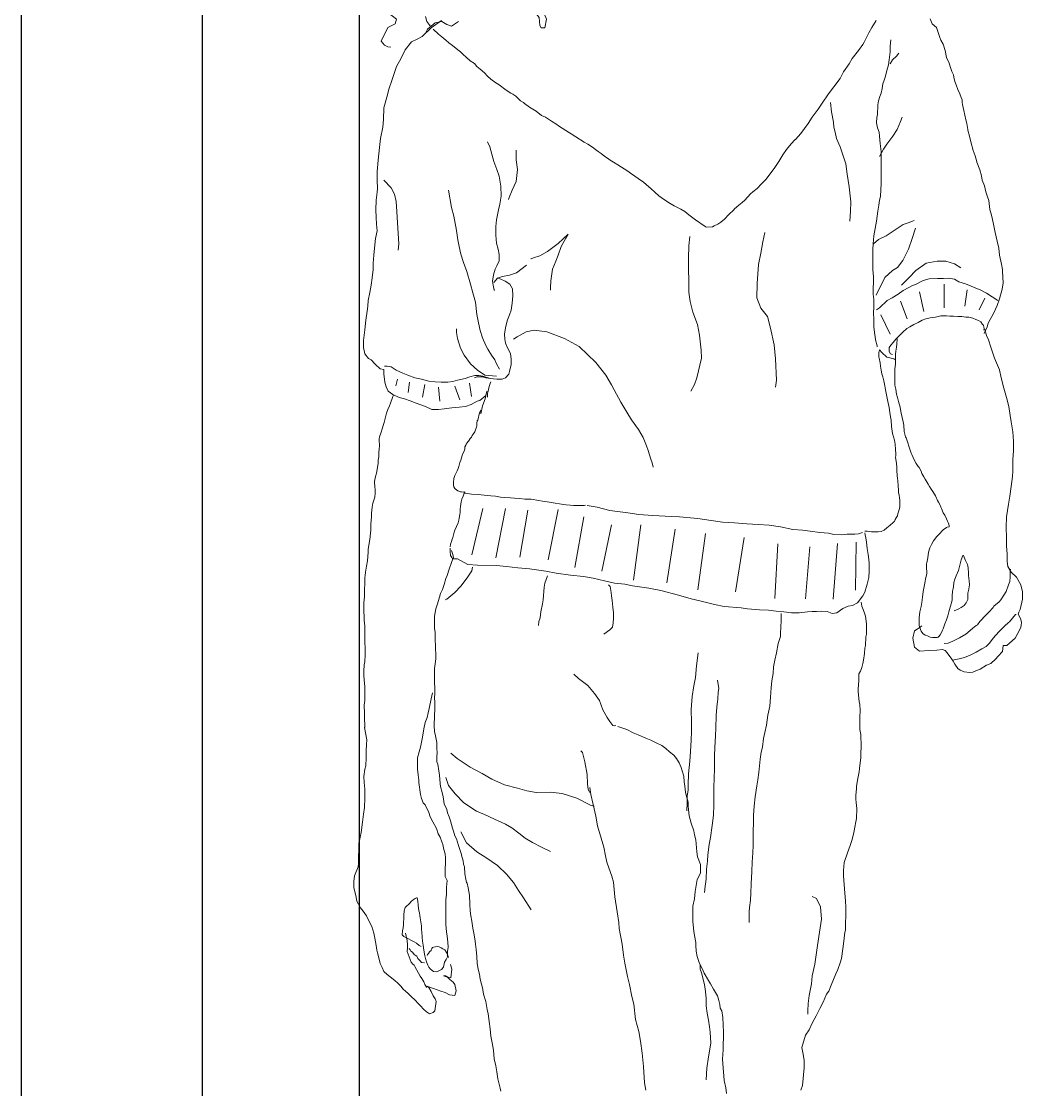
# Model space of a CAD drawing. Header units: centimetres. Extents: x 77721 to 213373, y -51694 to -17847.
# Drawn here: x 110540 to 110617.3, y -18793.9 to -18711.4 of the extents above; entities that cross this region are included whole.
import ezdxf

# ---------------------------------------------------------------- set-up
doc = ezdxf.new("R2010")
doc.units = ezdxf.units.CM
doc.header["$LTSCALE"] = 5
doc.header["$MEASUREMENT"] = 0
doc.layers.add('A-FURN', color=25, linetype='Continuous', lineweight=15, true_color=0xa46651)
doc.layers.add('KOTI', color=4, linetype='Continuous')

# ---------------------------------------------------------------- blocks, each defined once
blk = doc.blocks.new('PEOPLE11')
at = {"linetype": 'Continuous'}
for points in [[(-0.12237, 0.80807), (-0.12268, 0.80797), (-0.12404, 0.80964), (-0.12467, 0.81183)], [(-0.12456, 0.80452), (-0.12373, 0.8063), (-0.12038, 0.80912), (-0.11746, 0.80964), (-0.11516, 0.80828), (-0.11307, 0.80755), (-0.11004, 0.80974)], [(0.09792, 0.81089), (0.09886, 0.8087), (0.10074, 0.80703), (0.10168, 0.80431), (0.1023, 0.80264), (0.10272, 0.80149), (0.10376, 0.79961), (0.1046, 0.7969), (0.10523, 0.79376), (0.10638, 0.79125), (0.107, 0.78937), (0.10753, 0.7876), (0.10826, 0.78614), (0.10847, 0.7852), (0.10888, 0.78321), (0.10951, 0.78175), (0.11014, 0.77966), (0.11108, 0.77778), (0.1117, 0.77621), (0.11202, 0.77507), (0.11212, 0.77392), (0.11223, 0.77308), (0.11285, 0.77037), (0.11327, 0.76838), (0.11369, 0.76629), (0.11411, 0.76472), (0.11452, 0.76211), (0.11463, 0.7618), (0.11525, 0.75908), (0.11588, 0.75668), (0.11693, 0.75282), (0.11776, 0.75042), (0.11839, 0.74843), (0.1186, 0.7477), (0.11985, 0.74425), (0.12058, 0.74164), (0.12089, 0.73976), (0.12194, 0.73715), (0.12246, 0.73464), (0.1233, 0.73235), (0.12382, 0.73078), (0.12434, 0.72681), (0.12497, 0.7243), (0.12539, 0.72232), (0.12601, 0.7196), (0.12664, 0.71668), (0.12758, 0.71281), (0.12821, 0.70978), (0.12862, 0.70665), (0.12946, 0.70268), (0.12988, 0.70028), (0.12988, 0.69944), (0.13019, 0.69453), (0.12977, 0.69161), (0.12852, 0.68743), (0.12747, 0.6844), (0.12601, 0.68117), (0.12361, 0.67667), (0.12309, 0.67511), (0.12173, 0.67218)], [(-0.10023, 0.63667), (-0.09949, 0.64022), (-0.09835, 0.64335), (-0.09761, 0.6467), (-0.09803, 0.64482), (-0.10064, 0.64262), (-0.10179, 0.64231), (-0.10451, 0.64085), (-0.10691, 0.63991), (-0.10973, 0.63959), (-0.11297, 0.63939), (-0.11631, 0.63897), (-0.11882, 0.63865), (-0.12185, 0.63865), (-0.12467, 0.63991), (-0.12874, 0.64137), (-0.13135, 0.64241), (-0.13386, 0.64325), (-0.13616, 0.64388), (-0.13898, 0.64523), (-0.14106, 0.6467), (-0.142, 0.64858), (-0.14253, 0.65067), (-0.14305, 0.65432), (-0.14305, 0.6562), (-0.14462, 0.65662), (-0.14681, 0.6586), (-0.14859, 0.66048), (-0.14973, 0.66111), (-0.15141, 0.6631), (-0.15193, 0.66592), (-0.15193, 0.66905), (-0.15141, 0.67375), (-0.15088, 0.67793), (-0.15036, 0.682), (-0.15005, 0.68419), (-0.14984, 0.6867), (-0.14921, 0.69015), (-0.14859, 0.69339), (-0.14817, 0.69673), (-0.14775, 0.70038), (-0.14775, 0.7032), (-0.14744, 0.70665), (-0.14691, 0.71114), (-0.1466, 0.71396), (-0.14597, 0.71741), (-0.14629, 0.72033), (-0.14639, 0.72326), (-0.1465, 0.72671), (-0.14639, 0.73088), (-0.14597, 0.73443), (-0.14577, 0.736), (-0.14587, 0.73966), (-0.14587, 0.74352), (-0.14556, 0.74854), (-0.14493, 0.75418), (-0.14441, 0.75804), (-0.14336, 0.76305), (-0.14315, 0.7664), (-0.14294, 0.77162), (-0.14138, 0.77736), (-0.14075, 0.77987), (-0.1395, 0.78373), (-0.13741, 0.78979), (-0.13532, 0.79355), (-0.13354, 0.79721), (-0.13072, 0.80066), (-0.12822, 0.80191), (-0.12613, 0.80306), (-0.12206, 0.80682), (-0.11756, 0.81006)], [(-0.062, 0.83042), (-0.06064, 0.82896), (-0.06001, 0.82604), (-0.06033, 0.82374), (-0.06189, 0.82175), (-0.06523, 0.82019), (-0.06649, 0.81935), (-0.06691, 0.81779), (-0.06691, 0.81528), (-0.06743, 0.8134), (-0.06889, 0.81361), (-0.07035, 0.81591), (-0.07234, 0.81799), (-0.07495, 0.81758), (-0.07672, 0.81716), (-0.0784, 0.81538), (-0.07683, 0.81434), (-0.07443, 0.81141), (-0.07422, 0.80797), (-0.07359, 0.80682), (-0.07202, 0.80692), (-0.07129, 0.81068), (-0.07296, 0.81497), (-0.07411, 0.8158)], [(-0.13636, 0.82771), (-0.14012, 0.81998), (-0.1419, 0.81799), (-0.14117, 0.81361), (-0.13741, 0.81068), (-0.13804, 0.80859), (-0.14127, 0.80703), (-0.1442, 0.80107), (-0.14274, 0.79919), (-0.14127, 0.79857), (-0.13992, 0.79836)], [(-0.12122, 0.8063), (-0.11882, 0.8041), (-0.11735, 0.80285), (-0.11558, 0.80139), (-0.11433, 0.80024), (-0.11276, 0.79909), (-0.10963, 0.79658), (-0.10931, 0.79648), (-0.10806, 0.79512), (-0.1067, 0.79397), (-0.10493, 0.7924), (-0.10305, 0.79115), (-0.1019, 0.7899), (-0.10054, 0.78864), (-0.09866, 0.78697), (-0.0972, 0.78561), (-0.09573, 0.78426), (-0.09354, 0.78269), (-0.09218, 0.78175), (-0.08905, 0.77945), (-0.08696, 0.77809), (-0.08612, 0.77768), (-0.08477, 0.77674), (-0.0833, 0.77527), (-0.08268, 0.77465), (-0.08142, 0.77392), (-0.08101, 0.7735), (-0.07881, 0.77193), (-0.07578, 0.77016), (-0.07338, 0.76828), (-0.07171, 0.76744), (-0.0691, 0.76577), (-0.06711, 0.76452), (-0.06555, 0.76337), (-0.0644, 0.76264), (-0.06116, 0.76065), (-0.06033, 0.76013), (-0.05834, 0.75888), (-0.05458, 0.75647), (-0.05301, 0.75564), (-0.05092, 0.75428), (-0.04967, 0.75324), (-0.04852, 0.7523), (-0.04716, 0.75146), (-0.04549, 0.7501), (-0.04434, 0.74937), (-0.0432, 0.74854), (-0.04163, 0.7476), (-0.03985, 0.74655), (-0.03536, 0.74363), (-0.03421, 0.74279), (-0.03233, 0.74154), (-0.03077, 0.74039), (-0.02847, 0.73882), (-0.02732, 0.73778), (-0.02513, 0.7359), (-0.02345, 0.73443), (-0.02168, 0.73287), (-0.01959, 0.7313), (-0.01667, 0.72942), (-0.01489, 0.72838), (-0.01197, 0.72691), (-0.01029, 0.72587), (-0.00852, 0.72451), (-0.00549, 0.72221), (-0.00131, 0.71929), (-0.00079, 0.71898), (0.00203, 0.71918), (0.00276, 0.7196), (0.00433, 0.72033), (0.00569, 0.72127), (0.00725, 0.72253), (0.00913, 0.72462), (0.01133, 0.72671), (0.01174, 0.72712), (0.01362, 0.72869), (0.01509, 0.72984), (0.01624, 0.73088), (0.01874, 0.7337), (0.01979, 0.73464), (0.02167, 0.736), (0.02355, 0.73809), (0.02543, 0.73997), (0.02741, 0.74258), (0.0295, 0.7453), (0.03128, 0.74801), (0.03305, 0.75094), (0.03462, 0.75324), (0.03671, 0.75574), (0.03848, 0.75762), (0.03859, 0.75762), (0.04089, 0.76023), (0.04412, 0.76472), (0.046, 0.76744), (0.04862, 0.77099), (0.05029, 0.77371), (0.05311, 0.77778), (0.05551, 0.78091), (0.05822, 0.78457), (0.05979, 0.78749), (0.06219, 0.79105), (0.06355, 0.79334), (0.06637, 0.7969), (0.06825, 0.79951), (0.06888, 0.80055), (0.07097, 0.80473), (0.07222, 0.80703), (0.0741, 0.81016)], [(0.07462, 0.66623), (0.07462, 0.66665), (0.07389, 0.66936), (0.07368, 0.67072), (0.07347, 0.6726), (0.07316, 0.67511), (0.07306, 0.67657), (0.07306, 0.67835), (0.07295, 0.68127), (0.07316, 0.68378), (0.07306, 0.68712), (0.07285, 0.68952), (0.07285, 0.69203), (0.07295, 0.69474), (0.07295, 0.69704), (0.07274, 0.70028), (0.07264, 0.70268), (0.07264, 0.70623), (0.07264, 0.70916), (0.07285, 0.71166), (0.07316, 0.71511), (0.07368, 0.71835), (0.07431, 0.72159), (0.07494, 0.72608), (0.07535, 0.72869), (0.07567, 0.73088), (0.07609, 0.73255), (0.07619, 0.73558), (0.07629, 0.73809), (0.0764, 0.74237), (0.0764, 0.74551), (0.0764, 0.7476), (0.0764, 0.7524), (0.07619, 0.75355), (0.07598, 0.75595), (0.07567, 0.75908), (0.07546, 0.76086), (0.07473, 0.76274), (0.07431, 0.76504), (0.07452, 0.76744), (0.07473, 0.76859), (0.07494, 0.77287), (0.07525, 0.77465), (0.07577, 0.77663), (0.07629, 0.77809), (0.07682, 0.78018), (0.07713, 0.78217), (0.07765, 0.78384), (0.07828, 0.78561), (0.07891, 0.78812), (0.07953, 0.79052), (0.07995, 0.79272), (0.08026, 0.79627), (0.08037, 0.79878), (0.08068, 0.8016)], [(0.08037, 0.79105), (0.08141, 0.79272), (0.08308, 0.79439), (0.08413, 0.79564)], [(0.05405, 0.77392), (0.05446, 0.76984), (0.0553, 0.76535), (0.05551, 0.76316), (0.05603, 0.76086), (0.05666, 0.75804), (0.05833, 0.75438), (0.05958, 0.75052), (0.06073, 0.74686), (0.06136, 0.74237), (0.06219, 0.73684), (0.06293, 0.73015), (0.06282, 0.72608), (0.06261, 0.72169)], [(0.07556, 0.75021), (0.07734, 0.75344), (0.0788, 0.75564), (0.08152, 0.75908), (0.0834, 0.76211), (0.08486, 0.76556), (0.08559, 0.76744)], [(-0.09396, 0.69119), (-0.09427, 0.6913), (-0.09479, 0.69349), (-0.095, 0.69516), (-0.09469, 0.69798), (-0.09385, 0.70049), (-0.09312, 0.70195), (-0.09218, 0.70414), (-0.09208, 0.70696), (-0.0925, 0.70937), (-0.09323, 0.71198), (-0.09364, 0.71553), (-0.09364, 0.71929), (-0.09333, 0.72221), (-0.09239, 0.72671), (-0.09176, 0.72911), (-0.09124, 0.73266), (-0.09145, 0.73705), (-0.09208, 0.74154), (-0.09312, 0.74446), (-0.09448, 0.74801), (-0.09626, 0.75438), (-0.0973, 0.75658)], [(-0.088, 0.7312), (-0.08769, 0.73203), (-0.08633, 0.73527), (-0.08456, 0.73913), (-0.08404, 0.74446), (-0.08456, 0.74874), (-0.08466, 0.75292)], [(-0.14305, 0.73966), (-0.13971, 0.73631), (-0.13824, 0.73349), (-0.13762, 0.73026), (-0.1373, 0.72587), (-0.13699, 0.72096), (-0.13636, 0.71166), (-0.13668, 0.70884)], [(-0.09197, 0.65641), (-0.09323, 0.65881), (-0.09406, 0.66048), (-0.09552, 0.66257), (-0.09709, 0.66518), (-0.09803, 0.66686), (-0.09949, 0.6702), (-0.10043, 0.67344), (-0.10127, 0.67678), (-0.1019, 0.68054), (-0.10263, 0.68587), (-0.10378, 0.69004), (-0.10472, 0.69391), (-0.10639, 0.69944), (-0.10785, 0.70341), (-0.109, 0.70707), (-0.10973, 0.71052), (-0.11036, 0.71344), (-0.11098, 0.71751), (-0.11213, 0.72378), (-0.11307, 0.72765), (-0.11443, 0.73537)], [(0.07295, 0.71166), (0.07525, 0.71354), (0.07859, 0.71511), (0.08214, 0.71751), (0.08611, 0.72023), (0.0882, 0.72086), (0.09092, 0.7219)], [(-0.07819, 0.70508), (-0.07798, 0.70508), (-0.07693, 0.7055), (-0.07422, 0.70634), (-0.07087, 0.70832), (-0.06607, 0.71187), (-0.06168, 0.71595), (-0.06273, 0.71417), (-0.06471, 0.71052), (-0.06617, 0.70665), (-0.06711, 0.70404), (-0.06858, 0.70049), (-0.06931, 0.69537), (-0.06941, 0.69224), (-0.06941, 0.6913)], [(0.02501, 0.71668), (0.02417, 0.7125), (0.02323, 0.70759), (0.02229, 0.70258), (0.02167, 0.69412), (0.02146, 0.68785), (0.02323, 0.68336), (0.02626, 0.6796), (0.02762, 0.67448), (0.02919, 0.66717), (0.02981, 0.66101), (0.03023, 0.6515), (0.02971, 0.64847)], [(0.0741, 0.689), (0.07797, 0.69683), (0.08131, 0.69997), (0.0835, 0.70122), (0.0859, 0.70435), (0.08841, 0.70937), (0.08998, 0.71407), (0.09154, 0.71856)], [(-0.008, 0.7149), (-0.00841, 0.71083), (-0.00862, 0.70529), (-0.00862, 0.70101), (-0.00852, 0.69474), (-0.00841, 0.69036), (-0.00789, 0.68628), (-0.00664, 0.68158), (-0.00465, 0.67615), (-0.00382, 0.67145), (-0.00309, 0.66477), (-0.00288, 0.66122), (-0.00497, 0.65255), (-0.00601, 0.64962), (-0.00758, 0.6467)], [(-0.09448, 0.69464), (-0.09291, 0.69652), (-0.09062, 0.69725), (-0.08759, 0.69788), (-0.08445, 0.69882), (-0.08007, 0.70226)], [(0.08538, 0.69339), (0.08872, 0.69683), (0.09165, 0.69986), (0.09624, 0.7031), (0.10105, 0.70394), (0.10481, 0.70394), (0.10867, 0.70289), (0.11149, 0.70101)], [(-0.10294, 0.65265), (-0.102, 0.65296), (-0.09949, 0.65296), (-0.09803, 0.65265), (-0.09615, 0.65234), (-0.09458, 0.65213), (-0.09312, 0.65202), (-0.09166, 0.65202), (-0.09082, 0.65202), (-0.08926, 0.65265), (-0.0878, 0.65422), (-0.08759, 0.65537), (-0.08686, 0.6584), (-0.08686, 0.6608), (-0.08717, 0.6633), (-0.08832, 0.6655), (-0.08936, 0.6678), (-0.08968, 0.66968), (-0.08978, 0.67176), (-0.08936, 0.67469), (-0.08884, 0.67646), (-0.08842, 0.67814), (-0.08759, 0.68033), (-0.08686, 0.68242), (-0.08633, 0.68555), (-0.08602, 0.68879), (-0.08623, 0.69182), (-0.08748, 0.69391), (-0.08947, 0.69516), (-0.09145, 0.6961), (-0.09302, 0.69673)], [(0.12288, 0.68994), (0.12037, 0.6913), (0.11776, 0.69224), (0.11599, 0.69297), (0.11358, 0.69401), (0.11066, 0.69495), (0.10867, 0.6961), (0.10596, 0.69652), (0.10387, 0.69641), (0.10115, 0.69641), (0.0975, 0.69621), (0.09489, 0.69547), (0.09175, 0.69391), (0.08987, 0.69307), (0.08862, 0.69234), (0.08611, 0.69109), (0.08381, 0.68942), (0.0812, 0.68785), (0.07901, 0.6866), (0.07556, 0.68346), (0.07431, 0.68263)], [(0.10409, 0.69385), (0.10414, 0.6835)], [(0.09332, 0.69056), (0.09525, 0.68179)], [(0.11425, 0.69133), (0.11321, 0.68419)], [(0.1221, 0.68764), (0.11952, 0.68254)], [(0.12779, 0.6866), (0.12288, 0.68994)], [(0.08485, 0.68636), (0.08777, 0.67862)], [(0.07624, 0.6804), (0.08038, 0.67185)], [(0.12163, 0.67354), (0.12173, 0.67438), (0.12163, 0.6749), (0.12142, 0.67573), (0.121, 0.67605), (0.12027, 0.6772), (0.11922, 0.67782), (0.11807, 0.67824), (0.11672, 0.67887), (0.11505, 0.67929), (0.11369, 0.67939), (0.11191, 0.6796), (0.11024, 0.6796), (0.10826, 0.6797), (0.10658, 0.67981), (0.10512, 0.67991), (0.10262, 0.67991), (0.10032, 0.67939), (0.09917, 0.67918), (0.09802, 0.67908), (0.09604, 0.67855), (0.09447, 0.67793), (0.09269, 0.67699), (0.09081, 0.67615), (0.08904, 0.67511), (0.08768, 0.67427), (0.0858, 0.6726), (0.08465, 0.67135), (0.08287, 0.66968), (0.08162, 0.66821), (0.08058, 0.66696), (0.07995, 0.66592), (0.07985, 0.66424), (0.08047, 0.6632), (0.08131, 0.66289)], [(-0.09333, 0.65338), (-0.09845, 0.6538), (-0.10169, 0.65589), (-0.10482, 0.65871), (-0.10754, 0.66257), (-0.10921, 0.6656), (-0.11057, 0.66999), (-0.11088, 0.6725), (-0.11088, 0.67417)], [(-0.02419, 0.61317), (-0.02471, 0.61515), (-0.02523, 0.61672), (-0.02575, 0.6186), (-0.02638, 0.62048), (-0.02721, 0.62267), (-0.02857, 0.62622), (-0.03066, 0.62978), (-0.03369, 0.63406), (-0.03588, 0.6374), (-0.03839, 0.64189), (-0.04142, 0.64722), (-0.04257, 0.64952), (-0.04508, 0.65369), (-0.04946, 0.65934), (-0.05677, 0.66644), (-0.06325, 0.66999), (-0.07108, 0.67291), (-0.07672, 0.67364), (-0.08017, 0.67281), (-0.08424, 0.67072), (-0.08581, 0.66957)], [(0.09436, 0.54319), (0.09353, 0.54267), (0.09217, 0.54183), (0.09113, 0.5411), (0.09029, 0.53776), (0.09102, 0.53379), (0.09332, 0.53201), (0.0976, 0.53243), (0.10084, 0.53253), (0.10345, 0.53274), (0.1046, 0.53232), (0.10554, 0.53128), (0.10617, 0.53034), (0.10721, 0.52898), (0.10805, 0.52773), (0.10888, 0.52637), (0.11024, 0.52449), (0.11118, 0.52366), (0.11296, 0.52292), (0.11546, 0.52272), (0.11682, 0.52282), (0.11881, 0.52366), (0.12006, 0.52418), (0.12277, 0.52585), (0.12476, 0.52658), (0.12685, 0.52856), (0.12789, 0.52992), (0.12988, 0.53191), (0.13019, 0.53452), (0.13176, 0.53462), (0.13301, 0.53567), (0.13541, 0.53776), (0.13635, 0.53943), (0.13802, 0.54256), (0.13813, 0.5435), (0.13823, 0.54465), (0.13792, 0.54611), (0.1374, 0.54737), (0.13677, 0.54841), (0.13708, 0.54925), (0.13771, 0.5505), (0.13876, 0.55499), (0.13876, 0.55823), (0.13792, 0.56136), (0.13604, 0.5647), (0.13374, 0.5669), (0.13228, 0.5694), (0.13197, 0.5716), (0.13197, 0.57494), (0.13165, 0.57839), (0.13165, 0.58225), (0.13144, 0.58664), (0.13165, 0.59134), (0.13259, 0.59687), (0.13312, 0.60043), (0.13374, 0.6046), (0.13426, 0.60909), (0.13437, 0.6115), (0.13447, 0.61662), (0.13479, 0.62038), (0.13479, 0.62466), (0.13447, 0.62873), (0.13374, 0.63322), (0.13322, 0.63604), (0.1327, 0.63991), (0.13165, 0.64398), (0.1304, 0.64805), (0.12925, 0.65265), (0.12852, 0.6561), (0.12633, 0.66132), (0.12476, 0.66612), (0.12371, 0.66936), (0.12288, 0.67124), (0.12215, 0.67396)], [(0.0834, 0.66978), (0.08329, 0.66738), (0.08308, 0.66612), (0.08287, 0.66435), (0.08267, 0.66299), (0.08267, 0.66111), (0.08267, 0.6586), (0.08246, 0.65662), (0.08246, 0.65484), (0.08235, 0.65275), (0.08246, 0.64941), (0.08277, 0.64764), (0.08308, 0.64544), (0.0835, 0.64398), (0.08402, 0.64221), (0.08476, 0.63959), (0.08496, 0.63771), (0.08517, 0.63698), (0.08611, 0.63312), (0.08632, 0.63166), (0.08653, 0.62894), (0.08705, 0.62664), (0.08737, 0.62612), (0.0881, 0.62393), (0.08862, 0.62246), (0.08956, 0.61944), (0.08987, 0.61881), (0.09102, 0.6162), (0.09186, 0.61484), (0.09269, 0.61348), (0.09311, 0.61306), (0.09395, 0.61139), (0.09436, 0.61035), (0.0952, 0.60899), (0.09572, 0.60795), (0.09708, 0.60575), (0.09771, 0.60471), (0.09844, 0.60356), (0.09917, 0.60251), (0.10032, 0.60063), (0.10053, 0.60022), (0.10126, 0.59844), (0.10168, 0.59771), (0.1022, 0.59677), (0.10272, 0.59562), (0.10293, 0.59499), (0.10376, 0.59301), (0.10439, 0.59207), (0.10523, 0.5904), (0.10564, 0.58935), (0.10596, 0.58883), (0.10617, 0.5881), (0.10638, 0.58737), (0.10638, 0.58695), (0.10554, 0.58674), (0.10512, 0.58653), (0.10366, 0.58559), (0.10178, 0.5835), (0.10084, 0.58256), (0.09948, 0.58068), (0.09854, 0.57912), (0.09781, 0.57766), (0.09729, 0.57578), (0.09687, 0.57327), (0.09645, 0.57108), (0.09635, 0.57066), (0.09635, 0.5694), (0.09656, 0.56638), (0.09593, 0.56376), (0.09572, 0.56293), (0.09551, 0.56126), (0.09489, 0.55844), (0.09457, 0.55583), (0.09426, 0.55353), (0.09395, 0.55175), (0.09342, 0.54935), (0.09311, 0.54684), (0.09311, 0.54361), (0.09322, 0.54287), (0.09395, 0.54089), (0.09478, 0.53984), (0.09583, 0.53911), (0.09677, 0.5388), (0.09792, 0.53828), (0.09896, 0.53817), (0.0998, 0.53807), (0.10053, 0.53807), (0.10105, 0.53817), (0.10157, 0.53828), (0.10178, 0.53849), (0.10241, 0.53932), (0.10314, 0.54058), (0.10335, 0.54131), (0.10376, 0.54193), (0.10418, 0.54329), (0.10439, 0.54413), (0.10439, 0.54413), (0.10512, 0.5459), (0.10575, 0.54768), (0.10617, 0.54935), (0.10679, 0.55154), (0.1069, 0.55196), (0.10773, 0.55457), (0.10773, 0.55645), (0.10784, 0.55844), (0.10826, 0.56042), (0.10847, 0.56241), (0.10888, 0.56376), (0.10951, 0.56533), (0.11045, 0.56763), (0.11108, 0.57003), (0.1116, 0.57233), (0.11243, 0.57431), (0.11264, 0.57431), (0.11327, 0.57285), (0.11358, 0.57202), (0.11442, 0.57034), (0.11473, 0.56878), (0.11494, 0.56648), (0.11494, 0.56544), (0.11515, 0.56314), (0.11525, 0.56126), (0.11484, 0.55865), (0.11473, 0.55833), (0.11463, 0.5575), (0.11463, 0.55489), (0.1139, 0.55342), (0.11296, 0.55227), (0.1116, 0.55133), (0.11055, 0.55071), (0.10857, 0.54987)], [(0.08235, 0.66069), (0.08193, 0.6609), (0.08079, 0.66122), (0.07891, 0.66174), (0.07671, 0.66372), (0.07556, 0.66487), (0.07535, 0.66372), (0.07535, 0.66184), (0.07546, 0.66122), (0.07588, 0.65913), (0.07609, 0.65766), (0.0764, 0.65589), (0.07661, 0.65432), (0.07703, 0.65307), (0.07755, 0.65119), (0.07797, 0.6491), (0.07817, 0.64816), (0.07838, 0.64659), (0.0788, 0.64429), (0.07932, 0.6421), (0.07985, 0.63949), (0.08016, 0.6373), (0.08047, 0.63542), (0.08079, 0.63385), (0.08089, 0.63113), (0.08131, 0.6281), (0.08173, 0.62654), (0.08225, 0.62508), (0.08256, 0.6234), (0.08267, 0.621), (0.08277, 0.61902), (0.08287, 0.61818), (0.08267, 0.61756), (0.08308, 0.61474), (0.08329, 0.61317), (0.08329, 0.6115), (0.0834, 0.60983), (0.0834, 0.6093), (0.0835, 0.60847), (0.08371, 0.60701), (0.08392, 0.60533), (0.08402, 0.60272), (0.08402, 0.6021), (0.08402, 0.60189), (0.08423, 0.60105), (0.08434, 0.60063), (0.08444, 0.5999), (0.08444, 0.59949), (0.08455, 0.59875), (0.08455, 0.59823), (0.08465, 0.59761), (0.08465, 0.59656), (0.08465, 0.59625), (0.08455, 0.59552), (0.08423, 0.59458), (0.0835, 0.59197), (0.0835, 0.59176), (0.08298, 0.59092), (0.08256, 0.59019), (0.08225, 0.58925), (0.08193, 0.58915), (0.0812, 0.58841), (0.08079, 0.588), (0.08026, 0.58758), (0.07891, 0.58643), (0.07765, 0.58549), (0.0764, 0.58486), (0.07504, 0.58476), (0.07337, 0.58465), (0.07212, 0.58465), (0.07128, 0.58486), (0.07013, 0.58497), (0.06919, 0.58497)], [(-0.09646, 0.65244), (-0.09939, 0.65328), (-0.10106, 0.65359), (-0.10284, 0.65359), (-0.10503, 0.65307), (-0.10712, 0.65234), (-0.11057, 0.65161), (-0.11255, 0.65098), (-0.11474, 0.65067), (-0.11777, 0.65067), (-0.12028, 0.65077), (-0.1232, 0.65108), (-0.12644, 0.65192), (-0.12937, 0.65265), (-0.1324, 0.6538), (-0.13459, 0.65463), (-0.13762, 0.65599), (-0.13971, 0.65746), (-0.14148, 0.65766), (-0.14274, 0.65777)], [(-0.13692, 0.65196), (-0.13772, 0.64901)], [(-0.13161, 0.65063), (-0.13227, 0.64612)], [(-0.10522, 0.65025), (-0.10437, 0.64432)], [(-0.09584, 0.65077), (-0.09615, 0.65004), (-0.09636, 0.6492), (-0.09667, 0.64816), (-0.09699, 0.6467), (-0.0973, 0.64576), (-0.0973, 0.64409)], [(-0.12493, 0.64966), (-0.12596, 0.64407)], [(-0.11895, 0.64845), (-0.11825, 0.64227)], [(-0.11162, 0.64892), (-0.1095, 0.64283)], [(-0.13877, 0.64503), (-0.13918, 0.64388), (-0.14002, 0.64137), (-0.14054, 0.64022), (-0.14117, 0.63865), (-0.1418, 0.63698), (-0.14242, 0.63469), (-0.14284, 0.63291), (-0.14326, 0.63155), (-0.14357, 0.63051), (-0.1443, 0.62821), (-0.14493, 0.62664), (-0.14503, 0.6257), (-0.14483, 0.62215), (-0.14503, 0.62152), (-0.14514, 0.61933), (-0.14524, 0.61776), (-0.14545, 0.6163), (-0.14556, 0.61484), (-0.14618, 0.61056), (-0.14671, 0.60909), (-0.14712, 0.6069), (-0.14691, 0.60439), (-0.14681, 0.60345), (-0.14681, 0.60178), (-0.14702, 0.5999), (-0.14785, 0.59729), (-0.14817, 0.59552), (-0.14838, 0.59291), (-0.14848, 0.59134), (-0.14869, 0.588), (-0.14869, 0.58727), (-0.14879, 0.58549), (-0.1489, 0.58413), (-0.14911, 0.58131), (-0.14984, 0.57703), (-0.14984, 0.57578), (-0.15026, 0.57191), (-0.15067, 0.56951), (-0.15109, 0.5669), (-0.15109, 0.56679), (-0.1513, 0.56439), (-0.15141, 0.56188), (-0.15151, 0.55927), (-0.15151, 0.55812), (-0.15151, 0.55603), (-0.15182, 0.55332), (-0.15182, 0.55008), (-0.15161, 0.54684), (-0.15161, 0.5458), (-0.15141, 0.54308), (-0.1513, 0.54058), (-0.15141, 0.53911), (-0.1513, 0.53535), (-0.1512, 0.5342), (-0.1512, 0.53055), (-0.15141, 0.52731), (-0.15161, 0.52606), (-0.15182, 0.52324), (-0.15182, 0.52136), (-0.15182, 0.52136), (-0.15161, 0.51948), (-0.15141, 0.51634), (-0.15141, 0.51394), (-0.1513, 0.51217), (-0.15141, 0.51029), (-0.15161, 0.5082), (-0.15161, 0.50757), (-0.15151, 0.50527), (-0.15151, 0.50308), (-0.15151, 0.50183), (-0.15141, 0.49984), (-0.1513, 0.49859), (-0.15151, 0.49848), (-0.15047, 0.49305), (-0.15067, 0.49096), (-0.15078, 0.48814), (-0.15078, 0.4871), (-0.15078, 0.48501), (-0.15099, 0.48146), (-0.1513, 0.48), (-0.15182, 0.47676), (-0.15172, 0.47415), (-0.15141, 0.47122), (-0.1513, 0.46725), (-0.15151, 0.46318), (-0.15193, 0.46025), (-0.15235, 0.4567), (-0.15297, 0.45211), (-0.15339, 0.45002), (-0.15402, 0.4473), (-0.15402, 0.44448), (-0.15423, 0.44135), (-0.15423, 0.43842), (-0.15433, 0.43707), (-0.1559, 0.43299), (-0.15621, 0.43049), (-0.15621, 0.42777), (-0.15527, 0.42432), (-0.15496, 0.42192), (-0.15329, 0.41889), (-0.15203, 0.41743), (-0.15057, 0.41545), (-0.14953, 0.41325), (-0.14827, 0.41075), (-0.14744, 0.40782), (-0.14702, 0.40552), (-0.14639, 0.40239), (-0.14608, 0.4002), (-0.14577, 0.39905), (-0.14493, 0.3957), (-0.14462, 0.39435), (-0.14378, 0.39268), (-0.14294, 0.3908), (-0.14159, 0.38954), (-0.14023, 0.3885), (-0.13814, 0.38683), (-0.13678, 0.38568), (-0.13542, 0.38432), (-0.13448, 0.38307), (-0.13344, 0.38223), (-0.13229, 0.38119), (-0.13093, 0.37983), (-0.12916, 0.37816), (-0.1279, 0.3768), (-0.12686, 0.37565), (-0.1255, 0.37419), (-0.12414, 0.37314), (-0.12279, 0.3722), (-0.12122, 0.37273), (-0.12049, 0.37346), (-0.11986, 0.37763), (-0.12038, 0.37878), (-0.12122, 0.38014), (-0.12206, 0.38202), (-0.1232, 0.3838), (-0.12404, 0.38432), (-0.12112, 0.38338), (-0.11944, 0.38275), (-0.11788, 0.38223), (-0.116, 0.3816), (-0.11401, 0.38056), (-0.11161, 0.38035), (-0.11109, 0.38233), (-0.11171, 0.38516), (-0.11234, 0.3862), (-0.11391, 0.38735), (-0.11495, 0.38829), (-0.11662, 0.38892), (-0.11558, 0.38892), (-0.11433, 0.38818), (-0.11349, 0.38808), (-0.11297, 0.39194), (-0.11359, 0.39393)], [(-0.10075, 0.63709), (-0.10152, 0.63394), (-0.10177, 0.63361), (-0.10199, 0.63263), (-0.10196, 0.63205), (-0.10196, 0.63143), (-0.10212, 0.63079), (-0.1024, 0.6301), (-0.10253, 0.62967), (-0.1029, 0.62877), (-0.10356, 0.6278), (-0.10397, 0.62709), (-0.10438, 0.62636), (-0.10485, 0.6258), (-0.10529, 0.62514), (-0.10564, 0.62466), (-0.10589, 0.62435), (-0.10627, 0.62389), (-0.10667, 0.62338), (-0.10686, 0.62284), (-0.10721, 0.62209), (-0.10727, 0.62134), (-0.10746, 0.62055), (-0.10802, 0.61947), (-0.1084, 0.61839), (-0.10875, 0.61729), (-0.10909, 0.61621), (-0.10944, 0.6152), (-0.10988, 0.61356), (-0.11022, 0.61258), (-0.1107, 0.61154), (-0.11167, 0.60957), (-0.11214, 0.60826), (-0.11227, 0.60646), (-0.1122, 0.60532), (-0.11205, 0.60451), (-0.1117, 0.60382), (-0.11151, 0.60366), (-0.11041, 0.60278), (-0.10919, 0.60233), (-0.10868, 0.60231), (-0.10765, 0.60222), (-0.10724, 0.60229), (-0.10765, 0.60127), (-0.10806, 0.60046), (-0.10862, 0.59909), (-0.10887, 0.59791), (-0.109, 0.59695), (-0.10922, 0.59581), (-0.10925, 0.59473), (-0.10931, 0.59324), (-0.10941, 0.5923), (-0.10969, 0.59064), (-0.10985, 0.58987), (-0.11026, 0.58859), (-0.11088, 0.58701), (-0.11161, 0.58539), (-0.11192, 0.58452), (-0.11261, 0.58226), (-0.11289, 0.58143), (-0.11318, 0.58045), (-0.11352, 0.57927), (-0.11377, 0.5781)], [(-0.10002, 0.63834), (-0.10075, 0.63709)], [(-0.05411, 0.59637), (-0.05468, 0.59631), (-0.05543, 0.59635), (-0.0565, 0.59633), (-0.05788, 0.59631), (-0.05936, 0.59631), (-0.06086, 0.59641), (-0.06256, 0.59654), (-0.06379, 0.59672), (-0.06551, 0.5971), (-0.06746, 0.59739), (-0.06991, 0.59782), (-0.07302, 0.59818), (-0.07463, 0.59851), (-0.07808, 0.59905), (-0.07915, 0.59913), (-0.08078, 0.59915), (-0.08305, 0.59934), (-0.0854, 0.59959), (-0.08713, 0.59965), (-0.08986, 0.59982), (-0.09147, 0.6), (-0.09379, 0.60034), (-0.09577, 0.60058), (-0.09741, 0.60075), (-0.10136, 0.6011), (-0.10429, 0.60131), (-0.10702, 0.60168), (-0.10777, 0.60179)], [(-0.09938, 0.59504), (-0.1042, 0.57448)], [(-0.08939, 0.59501), (-0.09366, 0.57321)], [(-0.07943, 0.59421), (-0.08296, 0.57355)], [(-0.06607, 0.59449), (-0.0705, 0.57238)], [(0.06815, 0.58434), (0.06637, 0.58382), (0.06481, 0.58361), (0.06313, 0.58361), (0.06136, 0.58371), (0.05875, 0.5833), (0.05551, 0.5835), (0.05311, 0.58403), (0.04935, 0.58444), (0.04506, 0.58497), (0.04162, 0.58538), (0.03744, 0.5857), (0.0319, 0.58685), (0.02689, 0.58758), (0.02209, 0.58789), (0.01718, 0.58821), (0.01174, 0.58862), (0.00631, 0.58894), (0.0014, 0.58967), (-0.00455, 0.5905), (-0.00779, 0.59092), (-0.01259, 0.59134), (-0.01614, 0.59144), (-0.02439, 0.59186), (-0.03045, 0.59228), (-0.03536, 0.59311), (-0.0433, 0.59416), (-0.04884, 0.59552), (-0.05333, 0.59635)], [(-0.05475, 0.59123), (-0.05878, 0.56902)], [(0.06919, 0.58424), (0.0693, 0.5834), (0.06961, 0.58204), (0.06982, 0.58006), (0.07013, 0.57734), (0.07065, 0.57473), (0.07097, 0.57243), (0.07107, 0.57087), (0.07107, 0.56732), (0.07086, 0.5646), (0.07024, 0.56167), (0.06909, 0.55802), (0.06825, 0.55645), (0.06595, 0.55332), (0.06376, 0.55217), (0.06178, 0.55186), (0.05948, 0.55092), (0.05676, 0.54904), (0.05478, 0.54872), (0.05248, 0.54956), (0.05008, 0.54977), (0.04788, 0.54956), (0.046, 0.54956), (0.04392, 0.54935), (0.04026, 0.54904), (0.03681, 0.54893), (0.03337, 0.54945), (0.03002, 0.54966), (0.02668, 0.55019), (0.02271, 0.55029), (0.01739, 0.55071), (0.01456, 0.55113), (0.00715, 0.55175), (0.00287, 0.55269), (-0.00309, 0.55405), (-0.00747, 0.5552), (-0.01301, 0.55677), (-0.02084, 0.55885), (-0.02617, 0.55979), (-0.03338, 0.56094), (-0.03672, 0.56157), (-0.04121, 0.56209), (-0.0456, 0.56303), (-0.05072, 0.56429), (-0.05489, 0.56502), (-0.06064, 0.56554), (-0.06701, 0.56648), (-0.07161, 0.56732), (-0.07881, 0.56836), (-0.08393, 0.56878), (-0.08884, 0.5694), (-0.09333, 0.56982), (-0.10169, 0.56993), (-0.10597, 0.57034), (-0.11046, 0.57275), (-0.11265, 0.57285), (-0.11276, 0.57285), (-0.11297, 0.57337), (-0.11359, 0.57431), (-0.1138, 0.57609), (-0.1138, 0.57745)], [(-0.04256, 0.58779), (-0.04679, 0.56741)], [(-0.0297, 0.58776), (-0.03288, 0.56335)], [(-0.01454, 0.58592), (-0.01814, 0.56218)], [(-0.00117, 0.5839), (-0.00451, 0.5591)], [(0.01587, 0.58219), (0.01211, 0.55825)], [(0.03076, 0.57942), (0.02939, 0.55524)], [(0.0571, 0.57955), (0.05514, 0.55503)], [(0.06537, 0.5801), (0.06509, 0.559)], [(-0.11307, 0.57651), (-0.11276, 0.57515), (-0.11224, 0.57358), (-0.11255, 0.57285), (-0.11318, 0.57118), (-0.11412, 0.56826), (-0.11506, 0.56544), (-0.11558, 0.56408), (-0.11641, 0.56147), (-0.11715, 0.55927), (-0.11798, 0.5575), (-0.1185, 0.55583), (-0.11944, 0.55248), (-0.12007, 0.55071), (-0.12038, 0.54914), (-0.12059, 0.54747), (-0.1207, 0.54569), (-0.1207, 0.54496), (-0.12059, 0.54225), (-0.12038, 0.54037), (-0.12038, 0.53807), (-0.12028, 0.53661), (-0.12017, 0.53494), (-0.12017, 0.53295), (-0.12007, 0.53086), (-0.12007, 0.52877), (-0.12028, 0.52648), (-0.12059, 0.52439), (-0.12059, 0.52261), (-0.12059, 0.52073), (-0.12059, 0.51948), (-0.12059, 0.51801), (-0.12049, 0.51613), (-0.12049, 0.51352), (-0.12059, 0.51133), (-0.12059, 0.51081), (-0.12049, 0.51029), (-0.12049, 0.50663), (-0.12059, 0.5035), (-0.1208, 0.49932), (-0.1207, 0.4965), (-0.12038, 0.49545), (-0.11965, 0.4918), (-0.11955, 0.48919), (-0.11944, 0.48741), (-0.11955, 0.48543), (-0.11955, 0.48323), (-0.11923, 0.48229), (-0.11871, 0.47937), (-0.1184, 0.47738), (-0.11819, 0.47373), (-0.11798, 0.47237), (-0.11725, 0.46976), (-0.11683, 0.46788), (-0.11631, 0.46475), (-0.11527, 0.46224), (-0.11485, 0.46078), (-0.11422, 0.45911), (-0.11359, 0.45723), (-0.11265, 0.45409), (-0.11224, 0.45273), (-0.11161, 0.45064), (-0.11098, 0.44939), (-0.11004, 0.44647), (-0.10952, 0.44469), (-0.10879, 0.4425), (-0.10869, 0.44218), (-0.10806, 0.43968), (-0.10785, 0.43822), (-0.10743, 0.43707), (-0.10722, 0.43393), (-0.10681, 0.43153), (-0.10649, 0.43007), (-0.10628, 0.42976), (-0.10576, 0.42767), (-0.10524, 0.42453), (-0.10513, 0.42056), (-0.10493, 0.41764), (-0.10461, 0.41545), (-0.10419, 0.41304), (-0.10378, 0.40991), (-0.10315, 0.40699), (-0.10273, 0.40427), (-0.10263, 0.40291), (-0.10231, 0.40061), (-0.1019, 0.39748), (-0.10179, 0.39445), (-0.10137, 0.39194), (-0.10085, 0.38975), (-0.10043, 0.38745), (-0.09991, 0.38526), (-0.09939, 0.38307), (-0.09929, 0.38275), (-0.09897, 0.38087), (-0.09803, 0.37763), (-0.0974, 0.37408), (-0.09699, 0.3722), (-0.09657, 0.36876), (-0.09615, 0.36552), (-0.09573, 0.36228), (-0.09521, 0.35936), (-0.09469, 0.35622), (-0.09427, 0.35236), (-0.09354, 0.34933), (-0.09312, 0.34661), (-0.0927, 0.34358), (-0.09166, 0.33941), (-0.09135, 0.33815)], [(0.04495, 0.57813), (0.04299, 0.55516)], [(-0.10388, 0.56909), (-0.10419, 0.56752), (-0.10618, 0.56439), (-0.1091, 0.56073), (-0.11161, 0.55791), (-0.11527, 0.55499), (-0.11589, 0.55468)], [(-0.07087, 0.56533), (-0.07202, 0.56199), (-0.07234, 0.56032), (-0.07275, 0.55468), (-0.07307, 0.5529), (-0.07369, 0.54935), (-0.07411, 0.54674), (-0.07463, 0.54517), (-0.07484, 0.5434)], [(0.13343, 0.56826), (0.13332, 0.56752), (0.13332, 0.56638), (0.13332, 0.56481), (0.13312, 0.56272), (0.13259, 0.56126), (0.13155, 0.55844), (0.1304, 0.55677), (0.12915, 0.55478), (0.12841, 0.55384), (0.12601, 0.55186), (0.1257, 0.55133), (0.12382, 0.54925), (0.12319, 0.54862), (0.12246, 0.54799), (0.11985, 0.54517), (0.11891, 0.54371), (0.11828, 0.5434), (0.11682, 0.54225), (0.11567, 0.5412), (0.11369, 0.53953), (0.11097, 0.53796), (0.10794, 0.5365), (0.10596, 0.53567), (0.10418, 0.53546)], [(-0.04393, 0.56136), (-0.0432, 0.56063), (-0.04278, 0.55791), (-0.04257, 0.55645), (-0.04226, 0.55447), (-0.04194, 0.55154), (-0.04173, 0.54893), (-0.04173, 0.54643), (-0.04184, 0.54455), (-0.04215, 0.54267), (-0.0433, 0.54141), (-0.04591, 0.53953)], [(0.06752, 0.55363), (0.06783, 0.55196), (0.06846, 0.55039), (0.06898, 0.54883), (0.0694, 0.54747), (0.06982, 0.54413), (0.06992, 0.54152), (0.06992, 0.53964), (0.06961, 0.53838), (0.06951, 0.53462), (0.06919, 0.53347), (0.06898, 0.53107), (0.06857, 0.52804), (0.06825, 0.52658), (0.06783, 0.52491), (0.06721, 0.52324), (0.06658, 0.52209), (0.06648, 0.5199), (0.06648, 0.51916), (0.06616, 0.5153), (0.06616, 0.51425), (0.06658, 0.51123), (0.06669, 0.50987), (0.06689, 0.50861), (0.0671, 0.5059), (0.0671, 0.50548), (0.067, 0.50339), (0.06689, 0.50214), (0.06689, 0.50172), (0.067, 0.49942), (0.067, 0.49942), (0.067, 0.49754), (0.06742, 0.49535), (0.06742, 0.49368), (0.06752, 0.49169), (0.06752, 0.49013), (0.06742, 0.48678), (0.06742, 0.48522), (0.06679, 0.48041), (0.06669, 0.47895), (0.06648, 0.47822), (0.06606, 0.47592), (0.06554, 0.47258), (0.06554, 0.47227), (0.06554, 0.47143), (0.06512, 0.46861), (0.06512, 0.46851), (0.06512, 0.46683), (0.06533, 0.46537), (0.06564, 0.46276), (0.06554, 0.45827), (0.06501, 0.45608), (0.06491, 0.45524), (0.06428, 0.45211), (0.06355, 0.44908), (0.06272, 0.44647), (0.06157, 0.44323), (0.06, 0.43895), (0.05969, 0.4354), (0.05979, 0.4331), (0.06021, 0.42725), (0.06063, 0.42192), (0.06073, 0.41921), (0.06073, 0.41471), (0.06063, 0.41294), (0.06063, 0.41179), (0.06063, 0.40907), (0.06031, 0.40813), (0.0599, 0.40416), (0.05948, 0.40082), (0.05885, 0.39664), (0.05833, 0.39466), (0.05718, 0.39174), (0.05634, 0.38986), (0.05426, 0.38484), (0.05321, 0.38223), (0.05227, 0.38087), (0.05081, 0.37732), (0.04924, 0.37461), (0.04768, 0.37126), (0.046, 0.36813), (0.04465, 0.3651), (0.04298, 0.3628), (0.0413, 0.35737), (0.04183, 0.35518), (0.04235, 0.35173), (0.04235, 0.34839), (0.04172, 0.34066), (0.04099, 0.33847)], [(0.03232, 0.54862), (0.03232, 0.5459), (0.03211, 0.54235), (0.03201, 0.54026), (0.03201, 0.53849), (0.03096, 0.53546), (0.03023, 0.53138), (0.0295, 0.52815), (0.02887, 0.52522), (0.02867, 0.5223), (0.02814, 0.51906), (0.02783, 0.51593), (0.02752, 0.51175), (0.0272, 0.50788), (0.02637, 0.50381), (0.02574, 0.49942), (0.02511, 0.49629), (0.02449, 0.49357), (0.02397, 0.48971), (0.02344, 0.48752), (0.02303, 0.48449), (0.0224, 0.47853), (0.02198, 0.4753), (0.02146, 0.47268), (0.02073, 0.46788), (0.02031, 0.4637), (0.0201, 0.45984), (0.01989, 0.44939), (0.01989, 0.44636), (0.01979, 0.44323), (0.01947, 0.43905), (0.01937, 0.43487), (0.01906, 0.42955), (0.01885, 0.42537), (0.01874, 0.42234), (0.01822, 0.419), (0.01812, 0.41722), (0.01812, 0.41482), (0.01812, 0.41252)], [(0.13583, 0.54831), (0.13562, 0.5482), (0.13291, 0.54507), (0.13249, 0.54465), (0.13082, 0.54308), (0.12821, 0.54058), (0.1257, 0.53776), (0.12413, 0.53567), (0.12267, 0.5342), (0.12079, 0.53306), (0.11828, 0.53159), (0.11567, 0.53034), (0.11317, 0.5293), (0.11076, 0.52877), (0.10784, 0.52815)], [(-0.00935, 0.46172), (-0.00925, 0.46506), (-0.00925, 0.46809), (-0.00883, 0.47101), (-0.00883, 0.4731), (-0.00862, 0.47801), (-0.0081, 0.48355), (-0.00779, 0.48783), (-0.00737, 0.49284), (-0.00726, 0.49671), (-0.00726, 0.50078), (-0.00737, 0.50632), (-0.00695, 0.51206), (-0.00622, 0.51676), (-0.00559, 0.52052), (-0.00507, 0.52564), (-0.00434, 0.53138)], [(-0.04069, 0.49932), (-0.04121, 0.49911), (-0.04194, 0.49932), (-0.0433, 0.50109), (-0.04455, 0.50277), (-0.04633, 0.50621), (-0.0479, 0.51029), (-0.05009, 0.51342), (-0.05301, 0.51687), (-0.05719, 0.5201), (-0.05918, 0.52198)], [(0.00412, 0.51927), (0.00475, 0.51561), (0.00454, 0.51394), (0.00433, 0.51102), (0.00391, 0.50736), (0.0036, 0.50371), (0.00339, 0.49817), (0.00328, 0.49493), (0.00297, 0.4895), (0.00287, 0.48605), (0.00287, 0.47989), (0.00266, 0.47644), (0.00255, 0.47164), (0.00255, 0.46673), (0.00255, 0.46422), (0.00234, 0.45973), (0.00182, 0.45524), (0.00109, 0.44991), (0.00057, 0.44678), (-0.00016, 0.44229), (-0.00027, 0.43947), (-0.00068, 0.43592), (-0.00089, 0.43153), (-0.00121, 0.4285), (-0.00152, 0.42568)], [(-0.12153, 0.51373), (-0.12216, 0.51102), (-0.123, 0.50673), (-0.12341, 0.50485), (-0.12383, 0.50277), (-0.12477, 0.50057), (-0.12529, 0.49786), (-0.12571, 0.49598), (-0.12613, 0.49336), (-0.12686, 0.48971), (-0.12738, 0.48772), (-0.12811, 0.48501), (-0.12811, 0.48376), (-0.12811, 0.48062), (-0.12811, 0.4801), (-0.1279, 0.47759), (-0.1277, 0.47644), (-0.12759, 0.47519), (-0.12749, 0.47425), (-0.12676, 0.46892), (-0.12644, 0.46715), (-0.12571, 0.46516), (-0.12477, 0.46433), (-0.1232, 0.46088), (-0.12258, 0.459), (-0.12132, 0.45691), (-0.11976, 0.45388), (-0.11903, 0.45159), (-0.11819, 0.45002), (-0.11735, 0.44803), (-0.11694, 0.44678), (-0.11652, 0.44459), (-0.116, 0.44271), (-0.11579, 0.44093), (-0.11579, 0.43822), (-0.11589, 0.43654), (-0.116, 0.43268), (-0.11506, 0.43101), (-0.11537, 0.42808), (-0.11537, 0.42485), (-0.11558, 0.42265), (-0.11558, 0.42015), (-0.11558, 0.41774), (-0.11558, 0.41586), (-0.11558, 0.41315), (-0.11558, 0.41158), (-0.11537, 0.40834), (-0.11506, 0.40646), (-0.11474, 0.40375), (-0.11464, 0.40155), (-0.11485, 0.39967), (-0.11495, 0.39727), (-0.11547, 0.39612), (-0.11621, 0.39497), (-0.11662, 0.39278), (-0.11756, 0.39174), (-0.11965, 0.39069), (-0.12101, 0.3909), (-0.12247, 0.39194), (-0.1231, 0.39278), (-0.12362, 0.39362), (-0.12414, 0.39518), (-0.12467, 0.39654), (-0.12488, 0.39779), (-0.1254, 0.4002), (-0.12571, 0.40249), (-0.12592, 0.40416), (-0.12602, 0.40594), (-0.12623, 0.40834), (-0.12644, 0.40928), (-0.12644, 0.41106), (-0.12676, 0.41357), (-0.12696, 0.41451), (-0.12717, 0.41555), (-0.12728, 0.4167), (-0.12749, 0.41764), (-0.1278, 0.42015), (-0.12801, 0.42192), (-0.12832, 0.42328), (-0.12832, 0.42328), (-0.12853, 0.42328), (-0.12916, 0.42307), (-0.12999, 0.42244), (-0.13072, 0.42192), (-0.13166, 0.42088), (-0.13334, 0.41941), (-0.13365, 0.4191), (-0.13407, 0.41764), (-0.13417, 0.41576), (-0.13417, 0.41419), (-0.13438, 0.41252), (-0.13438, 0.41148), (-0.13448, 0.41012), (-0.1348, 0.40876), (-0.1349, 0.40709), (-0.13417, 0.40625), (-0.13292, 0.40573), (-0.1324, 0.40542), (-0.13083, 0.40458), (-0.12958, 0.40396), (-0.12864, 0.40333), (-0.12738, 0.40239), (-0.12655, 0.40187)], [(-0.03975, 0.4989), (-0.03578, 0.49754), (-0.03296, 0.49608), (-0.03077, 0.49524), (-0.02742, 0.49378), (-0.02523, 0.49284), (-0.02293, 0.49169), (-0.02043, 0.49044), (-0.01855, 0.48919), (-0.01698, 0.48772), (-0.0151, 0.48616), (-0.01395, 0.4847), (-0.0127, 0.48292), (-0.01186, 0.48083), (-0.01144, 0.47926), (-0.01071, 0.47697), (-0.0105, 0.47446), (-0.01029, 0.47258), (-0.00988, 0.46986), (-0.00946, 0.46798), (-0.00883, 0.46548), (-0.00873, 0.46381), (-0.00862, 0.46234), (-0.00831, 0.45952), (-0.00747, 0.45629), (-0.00632, 0.45284), (-0.00591, 0.45117), (-0.00538, 0.44887), (-0.00528, 0.44709), (-0.00497, 0.44354), (-0.00465, 0.44145), (-0.0033, 0.43801), (-0.0033, 0.43425), (-0.00486, 0.43143), (-0.0057, 0.4261), (-0.00601, 0.42286), (-0.00674, 0.41962), (-0.00674, 0.41555), (-0.00664, 0.41283), (-0.00622, 0.40866), (-0.00591, 0.40678), (-0.00538, 0.40364), (-0.00538, 0.40228), (-0.00528, 0.39978), (-0.00476, 0.39748), (-0.00371, 0.39435), (-0.00256, 0.39215), (-0.00173, 0.39017), (0.00026, 0.38693), (0.00109, 0.38547), (0.00245, 0.38307), (0.00412, 0.38014), (0.00475, 0.37805), (0.00527, 0.37628), (0.00537, 0.37471), (0.0061, 0.37346), (0.00652, 0.37053), (0.00663, 0.3674), (0.00684, 0.36416), (0.00684, 0.36155), (0.00673, 0.35883), (0.00663, 0.35633), (0.00631, 0.35215), (0.00673, 0.34839), (0.00694, 0.34473), (0.00715, 0.34275), (0.00778, 0.33951), (0.00809, 0.337)], [(-0.11339, 0.4871), (-0.11067, 0.4847), (-0.10493, 0.48094), (-0.0996, 0.47812), (-0.09532, 0.47561), (-0.08978, 0.4731), (-0.08404, 0.47174), (-0.07996, 0.47049), (-0.07578, 0.46976), (-0.06962, 0.46986), (-0.0644, 0.46934), (-0.05792, 0.46725), (-0.05186, 0.46422), (-0.05019, 0.4637)], [(-0.05218, 0.46976), (-0.05291, 0.47112), (-0.05322, 0.47352), (-0.05333, 0.4777), (-0.05437, 0.48334), (-0.05542, 0.48741), (-0.05604, 0.48814)], [(-0.11558, 0.47644), (-0.11453, 0.47289), (-0.11151, 0.46924), (-0.10775, 0.46527), (-0.10211, 0.46161), (-0.09855, 0.46005), (-0.09417, 0.45806), (-0.08926, 0.45576), (-0.08654, 0.4542), (-0.08351, 0.45179), (-0.08059, 0.4497), (-0.07735, 0.44772), (-0.07349, 0.44574), (-0.06952, 0.44375)], [(-0.02742, 0.33857), (-0.02795, 0.34181), (-0.02847, 0.34902), (-0.02909, 0.35486), (-0.02972, 0.36009), (-0.03056, 0.36447), (-0.03192, 0.3697), (-0.03275, 0.37649), (-0.03359, 0.37983), (-0.03463, 0.38516), (-0.03557, 0.38871), (-0.03672, 0.39456), (-0.03735, 0.398), (-0.03787, 0.40291), (-0.03923, 0.40981), (-0.03933, 0.41252), (-0.04006, 0.41722), (-0.04111, 0.4238), (-0.04173, 0.43028), (-0.04236, 0.43289), (-0.04372, 0.43654), (-0.04466, 0.43905), (-0.04518, 0.44187), (-0.04591, 0.44574), (-0.04716, 0.4496), (-0.04873, 0.45514), (-0.04946, 0.45931), (-0.05072, 0.46454), (-0.05176, 0.46892), (-0.05218, 0.47195)], [(-0.109, 0.45242), (-0.10649, 0.44751), (-0.1019, 0.44354), (-0.09761, 0.44083), (-0.09281, 0.43759), (-0.08884, 0.43372), (-0.08581, 0.43007), (-0.08362, 0.42652), (-0.08142, 0.42338), (-0.07808, 0.41806)], [(0.04402, 0.3721), (0.04402, 0.37346), (0.04423, 0.3768), (0.04465, 0.38035), (0.04569, 0.38547), (0.046, 0.38902), (0.04705, 0.39403), (0.04799, 0.4003), (0.04882, 0.40636), (0.05008, 0.41388), (0.04966, 0.41941), (0.04788, 0.42307), (0.046, 0.42391)], [(-0.13344, 0.40782), (-0.13271, 0.40458), (-0.1326, 0.4026), (-0.1326, 0.40124), (-0.13271, 0.39967), (-0.13093, 0.39497), (-0.1302, 0.39414), (-0.12958, 0.39372), (-0.12926, 0.39309), (-0.1277, 0.39017), (-0.12696, 0.38881), (-0.12623, 0.38777), (-0.1254, 0.3863), (-0.12488, 0.38516), (-0.12414, 0.38401), (-0.12414, 0.3838), (-0.12414, 0.3838)], [(-0.12508, 0.39466), (-0.12634, 0.39487), (-0.12696, 0.3955), (-0.12801, 0.39664), (-0.12843, 0.39758), (-0.12916, 0.398), (-0.12968, 0.39842), (-0.13041, 0.39936), (-0.13104, 0.39988), (-0.13135, 0.4004), (-0.13177, 0.40093)], [(-0.11453, 0.39706), (-0.11474, 0.3979), (-0.11537, 0.39926), (-0.1161, 0.4004), (-0.11694, 0.40082), (-0.11767, 0.40124), (-0.11861, 0.40166), (-0.11934, 0.40187), (-0.12017, 0.40166), (-0.12101, 0.40155), (-0.12153, 0.40145), (-0.12185, 0.40093), (-0.12206, 0.4004), (-0.12206, 0.40009), (-0.12268, 0.39967), (-0.12289, 0.39946), (-0.1231, 0.39915), (-0.1232, 0.39894), (-0.12373, 0.39832), (-0.12383, 0.3979)], [(-0.0035, 0.39362), (-0.0035, 0.39194), (-0.00288, 0.39027), (-0.00162, 0.38516), (-0.0011, 0.38202), (-0.00089, 0.37899), (-0.00079, 0.37575), (-0.00037, 0.37252), (0.00026, 0.36938), (0.00067, 0.36646), (0.00088, 0.36406), (0.0012, 0.35925), (0.00015, 0.3533), (-0.00058, 0.34818), (-0.00089, 0.34306)]]:
    blk.add_lwpolyline(points, dxfattribs=at)
blk.add_lwpolyline([(-0.1513, 0.48), (-0.1513, 0.48)], close=True, dxfattribs=at)

msp = doc.modelspace()

# ---------------------------------------------------------------- linework, layer by layer
at = {"layer": 'KOTI', "color": 2, "linetype": 'Continuous'}
for p, q in [((110540.001, -19109.01), (110540.001, -18619.505)), ((110554.001, -19093.01), (110554.001, -18633.444)), ((110566.106, -19091.01), (110566.106, -18635.01))]:
    msp.add_line(p, q, dxfattribs=at)

# ---------------------------------------------------------------- block references
at = {"layer": 'A-FURN', "xscale": 175.0993450000053, "yscale": 175.0993450000053, "zscale": 175.0993450000053}
msp.add_blockref('PEOPLE11', (110593.031, -18853.201), dxfattribs=at)

doc.saveas('drawing.dxf')
